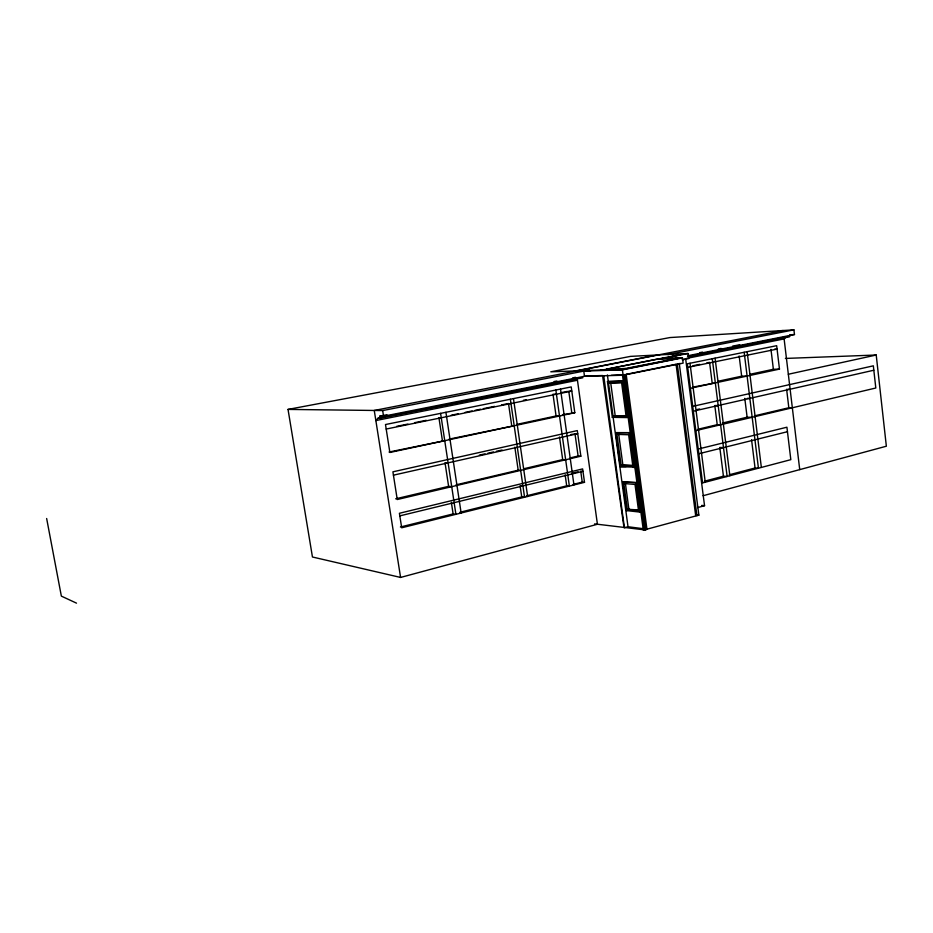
<?xml version="1.0" encoding="UTF-8"?>
<svg xmlns="http://www.w3.org/2000/svg" width="933" height="933" viewBox="0 0 933 933"><rect width="100%" height="100%" fill="white"/><g stroke="black" fill="none" stroke-linecap="round" stroke-linejoin="round"><path stroke-width="1.4" d="M385.282 416.713L378.145 418.124L375.847 420.561L577.457 380.244L597.423 524.264L400.584 577.445L312.45 557.001L288.029 409.412L669.964 337.559L793.913 329.85L794.473 334.539L688.134 355.671M686.513 358.435L784.117 338.912L787.335 336.638L789.889 336.498L688.519 356.698M622.451 374.984L643.315 530.166L698.864 515.133L679.329 363.87M594.578 523.903L645.718 530.002L624.842 374.599L611.255 375.311M642.884 528.638L628.014 526.748L624.422 527.74L603.709 375.661M697.604 507.587L704.543 505.686L685.743 359.45M637.659 485.405L637.297 482.641L622.708 481.976L626.603 510.608L639.63 512.054L641.193 511.634L640.819 508.87M703.05 495.738L886.35 446.219L876.215 355.018L785.411 358.435M626.603 510.608L628.154 510.199M628.854 508.858L625.355 483.096L623.804 483.492L627.303 509.278L638.673 509.931M704.333 481.23L723.437 476.203L727.134 476.46L712.276 358.739M729.221 474.792L755.054 467.993L758.447 468.203L744.172 352.277M622.708 481.976L637.297 482.641M400.409 527.017L453.111 513.931L455.91 514.316L440.598 413.366M459.829 512.299L521.734 496.927L524.568 497.242L510.351 399.242M526.422 495.855L566.693 485.848L569.363 486.093L555.846 390.029M573.025 484.425L582.25 482.128L584.513 482.326L582.635 468.902L399.406 513.278L401.691 527.798L584.513 482.326M698.817 453.741L787.464 431.699M698.211 449.053L786.916 427.209L790.822 459.666L702.572 482.932L687.259 363.812L776.664 345.688L779.475 369.106L690.408 388.268M629.822 432.655L615.698 432.655L620.317 466.675L635.828 467.165L633.075 466.99M621.121 465.077L632.819 465.835L628.644 434.766L616.946 434.37L621.121 465.077L633.25 465.322M620.317 466.675L626.171 466.523M572.792 473.066L578.075 471.783M399.814 515.879L582.973 471.305L580.711 471.142L582.25 482.128M395.674 498.817L448.61 486.35L451.712 486.676M523.635 468.786L562.681 459.596L565.655 459.782M570.168 457.905L578.11 456.027L580.862 456.19L577.294 430.591L392.91 471.818L397.248 499.528L580.862 456.19M456.004 484.857L518.188 470.209L520.672 470.395M722.469 423.046L747.123 417.214L752.173 417.296M754.389 415.896L788.828 407.756L792.339 407.779M697.966 429.25L717.22 424.69L720.603 424.772M695.843 430.626L875.807 388.011L873.335 365.829L692.729 406.356M615.698 432.655L631.198 432.69M693.347 411.173L873.824 370.226M570.996 434.486L577.725 433.682L393.434 475.165M479.375 455.117L485.055 453.846M487.889 453.205L493.557 451.934M496.403 451.292L502.071 450.021M696.858 409.587L699.622 408.969M607.383 374.926L613.016 415.908L626.789 415.605M623.127 380.851L607.465 381.574L612.328 417.343L623.932 417.016M788.338 374.25L876.215 355.018M749.619 374.378L773.375 369.281L779.475 369.106M516.765 424.398L556.068 415.966L559.497 416.013M562.459 414.684L574.81 412.724L571.218 386.915L385.492 424.527L389.877 452.482L574.81 412.724M718.235 381.224L741.665 376.197L747.1 376.069M389.038 452.027L444.749 440.691M449.1 439.128L514.2 425.751M692.787 387.125L715.331 382.903M523.425 400.292L526.247 399.709M560.745 392.746L567.427 391.382M396.642 426.369L407.919 424.06M414.963 422.626L426.241 420.316M451.21 415.22L458.196 413.797M465.182 412.363L472.168 410.94M474.967 410.368L480.553 409.225M483.352 408.654L494.525 406.368M501.511 404.945L508.497 403.511L511.716 425.693M622.311 382.343L608.538 383.008L621.611 382.763L626.101 416.095L613.016 415.908M692.904 365.771L699.843 364.36M706.794 362.937L709.57 362.366L712.182 382.962M386.204 429.04L571.789 391.079L569.771 391.102M687.726 367.369L777.072 349.094L774.635 349.21M675.329 358.564L678.583 358.109L621.67 369.246L624.13 369.223M626.265 374.308L675.889 364.29M680.157 363.438L677.3 364.01L696.928 515.692M582.868 377.76L380.139 418.171L379.824 416.141L383.556 416.223L584.49 376.279L623.127 375.241L683.131 363.124L682.455 357.887L661.369 358.762L688.076 353.49L688.729 358.552L683.108 359.683M388.128 416.141L418.066 410.182M420.923 409.61L530.702 387.743M533.548 387.183L544.954 384.909M552.091 383.486L563.497 381.224M566.343 380.652L580.606 377.807M687.528 356.511L787.335 336.638M288.029 409.412L382.67 410.567L583.778 371.101L622.393 369.853L682.455 357.887M682.175 359.683L686.385 358.843M606.613 369.2L658.022 358.972L679.481 358.202L622.136 369.62L600.817 370.308M685.009 353.712L602.928 369.923L550.797 371.812L630.51 356.383L657.03 354.995L576.139 370.798M659.036 359.053L666.057 357.666M668.868 357.106L680.11 354.89M682.921 354.33L685.732 353.77M379.824 416.141L386.962 414.73M554.05 381.574L556.908 381.002M572.617 377.888L575.474 377.317M699.715 352.662L702.572 352.103M718.282 348.977L721.139 348.417M732.568 346.143L739.706 344.732M657.054 355.17L374.261 410.462L400.584 577.445M658.476 354.89L783.114 330.515M589.458 369.981L585.178 370.821L590.869 370.634M667.876 354.587L793.913 329.85M789.691 334.807L794.473 334.539M657.03 354.995L688.076 353.49M606.602 369.13L625.39 368.5M622.859 369.001L624.095 368.967M585.889 375.999L602.566 375.544L624.002 527.681M607.465 381.574L622.311 381.27L627.198 417.576L612.328 417.343M787.779 389.248L790.123 389.224M556.43 394.227L553.001 394.251L556.068 415.966M747.321 398.368L749.84 398.356M718.188 405.54L714.806 405.528L717.22 424.69M441.274 417.774L438.93 417.727L442.394 440.574M378.145 418.124L380.139 418.171M723.483 447.607L719.798 447.443L723.437 476.203M446.032 462.71L448.108 462.861M623.804 483.492L635.011 484.425L638.522 510.503L627.303 509.278M697.604 515.016L698.864 515.133M522.923 485.918L520.089 485.65L521.734 496.927M701.733 505.406L704.543 505.686M633.95 510.841L638.289 511.319M644.481 529.839L645.718 530.002M76.506 603.15L61.356 596.117L46.65 518.503M382.67 410.567L383.556 416.223M451.35 502.316L453.111 513.931M445.006 462.628L448.61 486.35M445.916 412.293L461.135 513.022M513.465 398.613L527.635 496.473M514.841 447.152L518.188 470.209M574.973 433.588L578.11 456.027M568.757 391.114L571.777 412.689M560.5 389.084L573.958 484.95M565.141 474.78L566.693 485.848M559.497 437.006L562.681 459.596M583.778 371.101L584.49 376.279M623.652 374.833L644.551 530.329M622.393 369.853L623.127 375.241M638.032 488.169L638.592 492.309M638.965 495.073L639.525 499.213M639.886 501.966L640.446 506.118M629.46 433.099L634.102 467.596M635.723 483.037L639.63 512.054M618.672 433.973L622.836 464.657M610.683 382.577L615.15 415.43M613.028 416.456L628.014 526.748M626.16 374.238L646.942 529.151M676.075 364.325L695.668 515.564M690 363.252L705.255 482.221M715.063 358.179L729.863 475.737M747.123 351.671L761.351 467.433M751.555 439.665L755.054 467.993M744.791 398.368L747.123 417.214M739.158 355.963L741.665 376.197M784.117 338.912L799.721 469.614M786.612 389.259L788.828 407.756M770.973 349.374L773.375 369.281"/></g></svg>
